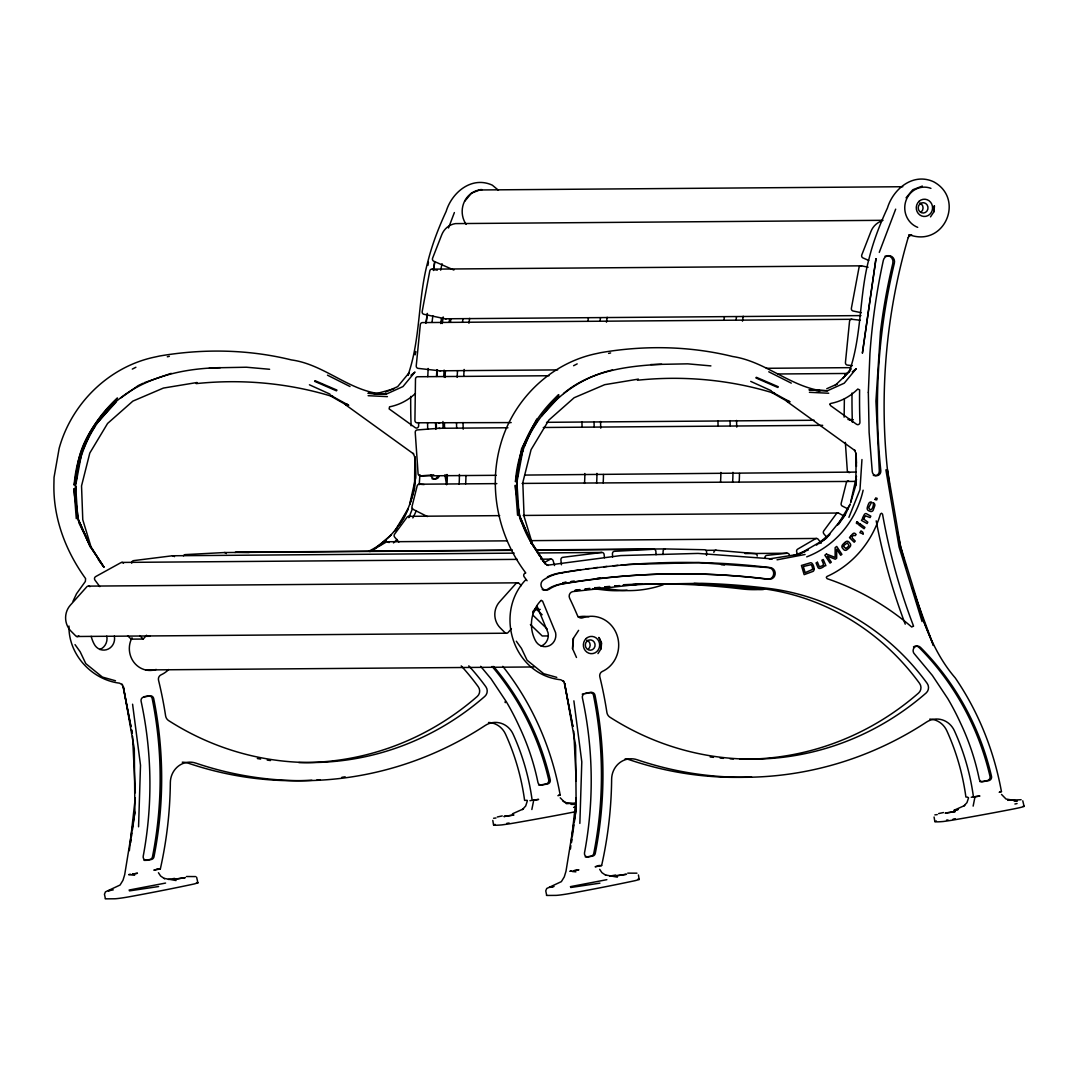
<?xml version="1.0" encoding="UTF-8"?>
<svg xmlns="http://www.w3.org/2000/svg" width="1078" height="1078" viewBox="0 0 1078 1078"><rect width="100%" height="100%" fill="white"/><g stroke="black" fill="none" stroke-linecap="round" stroke-linejoin="round"><path stroke-width="1.5" d="M850.717 502.442L855.838 485.181L856.134 453.326L856.471 463.19M844.128 417.159L844.37 398.927M663.051 554.456L663.118 551.168A2.304 2.169 89.6 0 1 665.328 548.918L704.473 549.753A2.304 2.169 89.6 0 1 706.602 552.111L706.548 555.399M138.563 826.799L140.504 765.245L132.581 704.217M579.856 823.417L581.797 761.863L573.873 700.835M427.777 376.694L428.155 368.46M516.726 486.596L516.375 492.929L518.868 513.195M419.248 484.642L419.908 474.63M436.482 376.424L436.913 369.808M861.955 459.538L859.988 489.614L848.912 517.359M527.25 801.183L525.673 806.021L522.264 809.645M968.543 797.801L966.966 802.638L963.557 806.25M572.661 648.565L573.456 638.311M601.012 647.528L601.362 642.96L598.896 637.421M601.093 648.835L601.551 643.067L599.206 637.812M933.791 211.854L934.276 205.763M934.451 205.858L934.006 211.638L930.503 216.88M855.838 485.181L856.431 479.198M129.36 850.65L135.289 797.76M570.464 848.925L570.841 845.61M571.205 842.309L576.218 797.68M76.08 482.028L78.222 464.416L81.739 452.733L75.986 483.604M130.64 842.78L131.085 839.56M131.529 836.339L131.988 833.119M132.432 829.898L134.898 812.192L134.305 748.819L123.296 686.511L130.95 726.585M426.255 322.16L427.427 313.819M433.504 270.457L434.677 262.116L433.477 270.389M571.475 842.605L571.933 839.385M572.378 836.164L573.941 824.899M574.385 821.679L576.178 808.81L575.598 745.424L564.589 683.115L572.849 726.397M425.877 323.346L427.306 313.415M427.939 265.377L428.438 262.183M134.898 812.192L124.698 874.662L122.986 880.281L120.076 885.025L105.442 891.87L104.458 894.228L105.361 898.58A13.812 0.768 -9.7 0 0 105.981 898.85L114.47 898.782A13.812 0.768 -9.7 0 0 130.465 896.559A171.537 9.581 -9.7 0 0 194.377 883.92L197.907 882.869L196.627 877.263M576.178 808.81L565.99 871.267L564.279 876.899L561.369 881.629L546.735 888.474L545.751 890.846L546.654 895.185A13.812 0.768 -9.7 0 0 547.274 895.454L555.763 895.387A13.812 0.768 -9.7 0 0 571.744 893.163A171.537 9.581 -9.7 0 0 635.67 880.537L639.187 879.486L638.419 874.945M409.694 504.14L415.569 478.093L414.841 456.722L414.558 488.563L409.896 504.261M850.623 502.388L856.498 476.328M875.269 499.464L875.7 497.928L877.155 498.373L876.724 499.922L874.784 499.464M835.059 385.479L849.248 371.897C862.036 335.514 859.018 295.682 869.097 258.437C873.423 241.041 879.931 224.251 887.45 208C893.271 188.731 913.241 172.399 933.602 181.764C964.985 198.675 944.759 246.7 910.344 235.112M873.423 502.874C873.935 505.272 871.509 513.209 868.747 508.007A8.031 7.586 89.6 0 1 869.07 506.889L871.644 502.159A2.412 2.277 89.6 0 0 869.717 502.375A2.614 2.466 89.6 0 0 868.881 503.278A9.635 9.096 89.6 0 0 868.194 504.787L867.642 506.323A9.635 9.096 89.6 0 0 867.224 507.94A2.614 2.466 89.6 0 0 867.291 509.193A2.412 2.277 89.6 0 0 868.652 510.729L870.323 511.403A2.412 2.277 89.6 0 0 872.304 511.201A2.614 2.466 89.6 0 0 873.153 510.312L874.81 505.649A2.614 2.466 89.6 0 0 874.73 504.383A2.412 2.277 89.6 0 0 873.423 502.874L872.937 502.874M531.845 809.524L533.529 801.156M973.138 806.128L974.808 797.76M448.515 227.984L454.377 212.555M879.271 252.373L895.67 209.159M408.858 517.669L412.551 508.412M82.386 451.224L89.595 434.636L94.945 426.362M524.339 446.332L530.875 431.24L537.114 421.606M408.319 508.762L403.873 518.329L399.251 524.932M838.697 524.178L845.152 514.947L850.246 504.019L837.552 525.215M73.034 601.174L76.538 593.722L85.364 581.446L85.593 578.59C65.933 551.424 53.334 518.761 53.9 484.844L54.048 477.365L59.155 448.354C71.633 403.091 109.457 366.156 155.758 356.872L159.557 356.023C203.163 348.558 248.371 349.299 291.397 359.917C325.731 364.539 351.347 393.537 386.167 394.157L402.956 386.584L414.976 372.045L410.987 375.265M536.804 419.019L521.577 448.717L515.459 481.785C517.696 448.111 533.88 417.146 558.768 394.629L551.559 402.66M409.114 373.15L407.969 375.279C420.743 338.91 417.725 299.078 427.804 261.833C432.13 244.436 438.638 227.647 446.157 211.396C451.978 192.113 471.962 175.795 492.309 185.16L498.413 190.227M849.248 371.897L850.973 368.703L842.969 378.391M394.561 531.427L408.117 508.816M600.891 649.05L597.98 653.605M908.188 237.564L909.724 235.22L908.633 236.486L911.665 234.856L908.633 234.883M96.724 423.614L113.891 403.63M395.559 530.201L397.405 527.573M525.458 580.072C493.778 613.638 513.344 674.68 560.776 679.773L563.794 681.471L563.242 680.797L564.293 682.873L572.822 726.37M578.616 630.347L573.253 638.526L572.472 648.471L576.487 657.486M541.641 415.677L551.909 403.159L559.549 396.34L541.884 415.785M845.152 514.947L825.398 538.96L819.091 543.608M408.683 373.298L397.674 386.625L385.466 392.136M464.766 201.195L471.504 193.137L481.057 189.472M906.059 197.813L912.796 189.755L922.35 186.076M127.608 635.697L131.166 639.133L143.253 639.052L146.554 635.225M532.95 612.843L536.251 609.03L542.153 614.756M511.403 628.797L508.048 632.557A2.304 2.169 89.6 0 1 504.962 632.638L500.232 627.895A18.42 17.396 89.6 0 1 499.572 601.847L516.012 583.481A2.304 2.169 89.6 0 1 519.097 583.387L521.348 585.65M532.788 611.617L537.235 606.658M97.276 422.819L116.06 402.161M386.247 540.226L379.065 546.074M829.669 534.728L825.398 538.96L799.014 554.227L794.661 555.628M373.958 549.564L391.247 534.931M816.491 545.131L830.073 533.637M852.28 371.87L856.269 368.663L844.249 383.189L827.459 390.762L809.228 389.872L827.459 390.762M492.794 820.425L493.562 824.953L495.058 824.374M934.074 817.03L934.855 821.571L936.351 820.978M120.925 397.849L138.186 385.614L143.239 383.216M563.538 393.51C590.515 370.63 627.571 365.968 661.636 364.256M557.919 795.699L560.237 795.052M999.198 792.303L1001.529 791.656M369.862 551.626L386.274 542.045A2.304 2.169 89.6 0 1 389.01 542.598M368.824 551.181C402.983 534.701 420.487 493.36 414.572 456.573L413.157 453.353L413.629 453.932L345.782 404.964M544.471 562.473L550.076 559.374A2.304 2.169 89.6 0 1 553.162 560.749L554.55 565.559M132.311 369.094L135.895 367.261M573.59 365.711L577.188 363.879M826.745 388.74L837.431 383.93M512.481 813.796L523.517 808.837M953.76 810.4L964.797 805.455M805.131 551.586L799.014 554.227L769.247 558.903L772.266 558.876L698.032 553.418L620.739 555.574L547.004 565.276M527.196 800.321L524.595 800.388A226.798 214.226 89.6 0 0 505.555 734.212A20.725 19.579 89.6 0 0 488.523 722.476M793.421 555.601L808.311 549.969M220.357 367.652C180.781 368.393 139.695 378.095 110.616 406.554C82.534 435.97 69.531 478.174 77.778 518.154L75.635 486.191L75.096 496.311L78.869 522.776L90.633 547.045L78.451 519.663M612.52 369.97C560.951 381.801 519.246 428.478 516.982 481.839L523.019 449.351C513.317 480.276 513.761 515.81 531.912 543.649L519.057 514.758L520.148 519.38L531.575 542.921M144.506 382.623L171.227 373.352M375.238 393.942L393.766 388.875M167.319 356.778L169.354 356.319M608.612 353.395L610.633 352.937M110.279 890.361L108.312 890.792L113.257 889.862M551.559 886.978L549.605 887.41L552.893 886.776M129.09 890.051L165.567 883.071M497.308 816.976L502.24 815.925M570.383 886.655L606.86 879.675M938.601 813.58L943.519 812.529M573.604 807.395L575.76 806.95M1014.897 804.013L1017.053 803.555M953.06 819.172L955.243 818.714M552.758 886.722L554.065 886.453M158.628 886.534L129.427 890.886M599.92 883.151L570.707 887.504M777.049 559.819L805.064 554.483M143.738 696.779L148.414 695.889A3.45 3.261 89.6 0 1 152.187 698.557A382.205 361.036 89.6 0 1 152.47 856.808A3.45 3.261 89.6 0 1 149.855 859.489L145.49 860.325A3.45 3.261 89.6 0 1 143.913 860.217M585.031 693.383L589.693 692.494A3.45 3.261 89.6 0 1 593.466 695.175A382.205 361.036 89.6 0 1 593.762 853.426A3.45 3.261 89.6 0 1 591.148 856.107L586.782 856.943A3.45 3.261 89.6 0 1 585.206 856.835M533.421 800.267L538.623 799.404L532.155 800.334A226.798 214.226 89.6 0 0 513.115 734.158A20.725 19.579 89.6 0 0 485.154 725.507A368.393 347.992 89.6 0 1 195.859 763.13A20.725 19.579 89.6 0 0 170.337 782.628A391.408 369.727 89.6 0 1 160.339 868.935L153.858 870.175L158.008 868.962M971.224 797.248L979.915 796.009L973.447 796.952A226.798 214.226 89.6 0 0 954.394 730.763A20.725 19.579 89.6 0 0 926.447 722.125A368.393 347.992 89.6 0 1 637.152 759.747A20.725 19.579 89.6 0 0 611.63 779.246A391.408 369.727 89.6 0 1 601.618 865.553L595.15 866.779L599.301 865.58M134.602 875.255L130.964 874.891M575.895 871.859L572.256 871.496M168.464 879.473L174.569 878.395M609.757 876.077L615.861 875.013M560.803 572.809L566.26 571.892M197.085 382.501L163.398 388.067L132.863 401.124L107.584 423.452L89.797 453.056L81.537 485.909L82.777 519.758L91.01 546.842L103.825 567.095L98.314 559.549M638.378 379.106L604.691 384.684L574.143 397.728L548.877 420.07L531.077 449.674L522.817 482.513L524.07 516.375L532.303 543.46L545.118 563.713L540.55 557.474M506.754 823.363L509.139 823.026M514.166 553.135L172.493 555.763L133.618 560.627A2.304 2.169 89.6 0 0 131.718 563.174M604.475 557.744L604.111 554.483A2.304 2.169 89.6 0 0 601.686 552.462L562.81 557.326A2.304 2.169 89.6 0 0 560.91 559.886L561.463 564.791M566.341 803.689L575.8 803.029M1007.634 800.307L1021.122 799.714M575.18 590.555L578.482 590.192M585.071 589.464L588.359 589.1M594.948 588.372L598.236 587.995M604.825 587.267L608.127 586.904M614.703 586.176L618.004 585.812M622.936 585.26L626.237 584.896M637.085 584.478L572.863 591.593A4.608 4.352 89.6 0 0 569.629 598.236A389.374 367.814 89.6 0 1 577.363 615.322A4.608 4.352 89.6 0 0 582.74 617.802A28.783 27.193 89.6 0 1 616.872 634.699A28.783 27.193 89.6 0 1 602.306 671.473A4.608 4.352 89.6 0 0 599.826 676.849A391.408 369.727 89.6 0 1 606.887 712.41A6.913 6.522 89.6 0 0 609.959 717.22A290.225 274.149 89.6 0 0 926.164 692.952A6.913 6.522 89.6 0 0 927.174 683.398A248.034 234.29 89.6 0 0 766.081 588.103A784.501 741.058 89.6 0 0 701.657 583.319L632.84 584.478M493.589 818.256L495.961 818M934.869 814.874L937.254 814.618M789.379 554.874A2.304 2.169 89.6 0 0 787.075 553.23L766.862 555.386A2.304 2.169 89.6 0 0 764.908 557.474M946.551 820.102L948.047 819.981M507.94 427.764L438.935 428.289L417.24 429.947A2.304 2.169 89.6 0 0 415.232 432.413L418.089 473.754A2.304 2.169 89.6 0 0 420.42 475.883L496.163 475.304M420.42 475.883L433.76 474.859M524.77 475.075L856.296 472.07M529.945 800.644L531.292 800.536M196.156 383.62C241.364 378.877 287.53 382.919 331.054 396.098M637.435 380.238C682.657 375.494 728.822 379.537 772.347 392.715M186.44 876.522L195.657 876.576M627.733 873.14L636.95 873.18M512.212 550.332L224.399 552.542L185.308 554.604A2.304 2.169 89.6 0 0 183.476 555.844M656.044 554.725L655.882 551.437A2.304 2.169 89.6 0 0 653.605 549.254L614.5 551.303A2.304 2.169 89.6 0 0 612.439 553.715L612.6 557.003M209.428 367.935L246.39 367.221L269.608 369.282M650.721 364.553L687.683 363.838L710.901 365.9M479.144 189.971L902.785 186.723M883.03 220.316L455.509 223.604A18.42 17.396 89.6 0 0 441.724 234.815L432.588 258.221A2.304 2.169 89.6 0 0 433.774 261.226L453.878 270.026M860.958 315.598L445.227 318.792L423.883 314.291A2.304 2.169 89.6 0 1 422.172 311.582L429.785 270.942A2.304 2.169 89.6 0 1 432.345 269.136L861.538 265.835L868.113 267.223M860.244 320.233L851.916 319.29L422.724 322.591A2.304 2.169 89.6 0 0 420.326 324.64L416.229 365.846A2.304 2.169 89.6 0 0 418.17 368.38L439.797 370.805L557.622 369.902M766.323 368.299L850.475 367.652M548.971 375.737L417.685 376.748A2.304 2.169 89.6 0 0 415.488 379.025L414.922 420.46A2.304 2.169 89.6 0 0 417.078 422.792L511.188 422.589M777.871 373.985L846.89 373.46A2.304 2.169 89.6 0 0 844.68 375.723M546.546 422.32L814.159 420.258M849.504 419.989L852.873 419.962M543.285 427.494L822.689 425.338M427.4 516.564L413.13 509.368A2.304 2.169 89.6 0 1 411.958 506.7L417.159 485.922A2.304 2.169 89.6 0 1 419.409 484.211L496.837 483.618M522.089 483.416L854.921 481.408M408.805 516.335L499.693 515.634M523.248 515.446L837.997 513.034M387.245 541.762L506.741 540.846M530.309 540.657L816.437 538.461M235.044 552.502A2.304 2.169 89.6 0 1 236.136 552.219L512.171 550.09M535.726 549.915L665.328 548.918M535.779 550.157L653.605 549.254M706.09 550.332L716.196 550.252L755.22 553.62A2.304 2.169 89.6 0 1 757.201 556.1M537.733 552.96L601.686 552.462M744.992 553.553L787.075 553.23M121.801 562.42L517.332 559.374M540.9 559.199L550.993 559.118M88.908 586.122L518.1 582.821M535.685 609.461L540.226 609.42M76.754 636.505L505.959 633.217M145.53 636.316L150.058 636.289M548.271 635.939L542.221 635.98L530.403 624.526M145.543 669.937L533.88 666.959M571.138 804.363L576.097 804.323L564.737 802.409L560.237 797.814M1014.075 800.967L1017.376 800.941L1006.03 799.027L1001.529 794.432M157.307 868.962L160.339 868.935M598.6 865.567L601.618 865.553M847.941 419.531L852.967 419.611M236.136 552.219L249.18 552.488M694.097 583.373L758.521 588.157A248.034 234.29 89.6 0 1 919.615 683.465A6.913 6.522 89.6 0 1 918.604 693.006A290.225 274.149 89.6 0 1 740.06 759.168M816.518 390.559L819.347 390.681M815.534 390.479L820.506 390.721M809.416 392.298L828.712 393.241M386.167 394.157L367.935 393.254L378.257 393.915M374.255 393.874L377.569 394.036M368.124 395.693L387.42 396.637M721.182 564.697L724.51 564.939M419.409 484.211L424.139 484.574M999.899 791.845L1001.408 791.414C994.024 750.894 978.541 711.925 955.243 677.9C935.677 655.303 925.086 627.14 915.99 599.085M558.606 795.241L560.129 794.796C551.68 748.172 532.316 703.489 502.779 666.339M852.361 365.644L847.362 365.092A2.304 2.169 89.6 0 1 845.435 362.558L849.531 321.338A2.304 2.169 89.6 0 1 851.916 319.29M605.566 874.999L617.371 877.142M164.274 878.395L176.078 880.537M861.295 312.728L853.089 311.003A2.304 2.169 89.6 0 1 851.377 308.295L858.991 267.64A2.304 2.169 89.6 0 1 861.538 265.835M432.345 269.136L437.264 270.174M967.828 797.181L965.888 797.006A226.798 214.226 89.6 0 0 946.848 730.83A20.725 19.579 89.6 0 0 929.815 719.093M819.549 390.532C788.544 384.994 764.356 361.278 732.69 356.522C689.664 345.917 644.455 345.162 600.85 352.641L597.05 353.476C550.75 362.76 512.912 399.709 500.448 444.971C488.145 488.644 498.44 537.033 525.781 572.957M556.774 677.361L543.689 673.696L527.075 660.221L521.456 648.39L516.322 641.235M115.481 680.757L102.397 677.078L85.795 663.617L80.163 651.772L75.029 644.617M548.23 565.505L545.549 563.929L530.955 542.301L539.782 556.248M756.325 377.287L778.262 386.746M315.032 380.669L336.969 390.128M755.907 377.933L777.804 387.474M314.614 381.329L336.511 390.856M868.72 260.445L862.966 257.925A2.304 2.169 89.6 0 1 861.794 254.92L870.916 231.514A18.42 17.396 89.6 0 1 881.777 220.99M750.719 381.396L771.282 390.735M309.426 384.792L329.989 394.13M768.762 371.789L791.292 383.135M848.036 508.951L842.322 506.081A2.304 2.169 89.6 0 1 841.163 503.413L846.351 482.621A2.304 2.169 89.6 0 1 848.615 480.909M327.469 375.171L350.013 386.517M771.888 391.813L774.732 393.322M330.596 395.208L333.439 396.717M772.832 392.5L790.012 401.919L787.856 400.531M843.171 515.594L838.967 513.29A2.304 2.169 89.6 0 0 836.245 513.923L823.767 530.875A2.304 2.169 89.6 0 0 823.861 533.812L827.001 537.572M331.539 395.895L348.72 405.315L346.577 403.913M771.781 392.5L788.274 401.932L786.105 400.544M330.501 395.895L346.995 405.328L344.812 403.927M562.676 800.752L566.705 803.191M605.903 875.363L601.901 872.641L599.705 869.34M164.611 878.759L160.622 876.023L158.426 872.722M787.061 401.568L854.908 450.55L854.45 449.957L855.865 453.178L856.471 466.424M533.031 615.269L547.22 629.013M139.709 635.602L143.253 639.052M1022.766 800.806L1024.1 806.384A18.42 1.024 -9.7 0 1 1013.307 809.012A171.537 9.581 -9.7 0 1 950.944 820.412L943.277 821.503A48.348 2.695 -9.7 0 1 934.855 821.571M398.847 542.126L394.656 537.114A2.304 2.169 89.6 0 1 394.575 534.176L407.053 517.211A2.304 2.169 89.6 0 1 409.761 516.591M480.64 666.312L491.042 678.79L506.444 701.926A257.305 243.049 89.6 0 1 519.34 726.72A236.001 222.93 89.6 0 1 537.935 782.399A3.45 3.261 89.6 0 0 541.695 785.067L547.637 783.935A3.45 3.261 89.6 0 0 550.225 779.704A264.649 249.988 89.6 0 0 493.603 666.433M821.22 543.177L818.202 539.296A2.304 2.169 89.6 0 0 815.48 538.744L797.693 549.12A2.304 2.169 89.6 0 0 796.682 551.855L797.666 555.035M545.387 563.74L540.752 557.555M527.075 580.732L524.151 576.784A2.304 2.169 89.6 0 1 524.851 573.321M102.383 564.845L89.663 545.684L104.094 567.136M99.836 586.648L94.945 580.072A2.304 2.169 89.6 0 1 95.646 576.609L120.884 562.676A2.304 2.169 89.6 0 1 123.498 563.174M530.955 542.301L545.549 563.929M504.935 701.94L505.339 702.64M90.296 546.303L78.142 519.69M520.849 518.761L531.508 543.662M79.556 522.143L89.582 545.576M536.857 605.647L548.055 632.746A11.508 10.874 89.6 0 1 541.075 646.099M912.419 588.345L933.4 645.452L923.455 620.632L900.561 546.398L897.489 532.182M922.067 621.561L899.079 547.004L885.887 469.833M904.253 560.398L900.561 546.398L887.423 469.563A571.987 540.307 89.6 0 1 908.107 237.807M905.075 563.511L906.302 568.187M130.896 726.545L123 686.268L121.962 684.18L122.501 684.867L119.483 683.156C91.576 679.706 68.399 654.4 68.952 626.035M444.877 474.859L446.561 484.709M887.423 469.563L889.417 484.116M889.849 487.35L890.293 490.584M446.359 474.563L446.804 477.797M515.89 492.808L515.284 485.262L517.575 515.271M74.598 496.19L73.991 488.657L76.295 518.653M845.341 442.344L847.295 470.453A2.304 2.169 89.6 0 0 849.612 472.582M516.914 482.809L518.949 513.168M573.765 731.207L576.204 781.078M132.554 736.261L135.316 792.788M435.525 422.751L435.849 429.367M427.562 422.63L427.696 429.192M439.905 422.846A2.304 2.169 89.6 0 1 438.813 423.142M438.935 428.289A2.304 2.169 89.6 0 1 440.04 428.518M446.346 318.711A2.304 2.169 89.6 0 1 445.227 318.792M172.493 555.763A2.304 2.169 89.6 0 1 174.488 556.666M440.915 370.63A2.304 2.169 89.6 0 1 439.797 370.805M89.892 586.688A2.304 2.169 89.6 0 0 86.819 586.769L70.366 605.149A18.42 17.396 89.6 0 0 71.027 631.182L75.77 635.939A2.304 2.169 89.6 0 0 78.842 635.858M713.852 552.354A2.304 2.169 89.6 0 1 716.196 550.252M224.399 552.542A2.304 2.169 89.6 0 1 226.34 553.593M733.431 758.979A290.225 274.149 89.6 0 1 730.102 758.818M723.446 758.36A290.225 274.149 89.6 0 1 720.117 758.063M713.474 757.362A290.225 274.149 89.6 0 1 710.159 756.945M905.237 624.175A584.869 552.475 89.6 0 1 876.198 520.849M852.375 422.36A625.766 591.108 89.6 0 1 852.011 393.039M751.528 776.982A368.393 347.992 89.6 0 1 629.592 759.801A20.725 19.579 89.6 0 0 625.119 758.872M562.864 582.726A793.718 749.749 89.6 0 1 566.125 582.214M571.003 581.473A793.718 749.749 89.6 0 1 574.278 581.002M578.091 616.993A28.783 27.193 89.6 0 1 588.871 616.805M721.074 563.767A806.425 761.755 89.6 0 1 724.403 563.969M736.058 564.818A806.425 761.755 89.6 0 1 739.387 565.101M562.743 582.969A793.718 749.749 89.6 0 1 566.004 582.457M597.05 578.28A793.718 749.749 89.6 0 1 600.325 577.916M582.255 694.192A3.45 3.261 89.6 0 1 583.467 693.68M873.301 475.344A4.555 4.299 89.6 0 0 879.298 470.682L875.929 401.151L880.47 331.687A580.26 548.109 89.6 0 1 892.139 266.212L892.827 263.315A6.01 5.673 89.6 0 0 884.984 256.241M547.435 576.824A49.049 46.341 89.6 0 1 559.442 573.038M567.904 571.623A806.425 761.755 89.6 0 1 581.055 569.629M586.001 568.941A806.425 761.755 89.6 0 1 589.289 568.51M594.234 567.877A806.425 761.755 89.6 0 1 597.535 567.473M603.815 566.759A806.425 761.755 89.6 0 1 606.954 566.422M613.234 565.788A806.425 761.755 89.6 0 1 617.95 565.344M621.103 565.074A806.425 761.755 89.6 0 1 628.959 564.441L698.948 562.622L768.803 567.621A5.835 5.511 89.6 0 1 773.667 574.075A5.835 5.511 89.6 0 1 767.563 579.209A793.718 749.749 89.6 0 0 560.776 584.02A37.986 35.884 89.6 0 0 547.462 589.329A5.525 5.228 89.6 0 1 542.234 589.531M913.484 646.894A4.608 4.352 89.6 0 1 918.982 647.406A264.649 249.988 89.6 0 1 989.995 776.322A3.45 3.261 89.6 0 1 987.408 780.553L981.479 781.685A3.45 3.261 89.6 0 1 979.835 781.55M917.701 227.35A20.725 19.579 89.6 0 1 905.897 200.831A20.725 19.579 89.6 0 1 930.934 188.354M586.917 640.211A5.174 4.891 89.6 0 1 588.426 649.05M919.817 203.014A5.174 4.891 89.6 0 1 921.326 211.854M863.141 490.194A94.082 88.881 89.6 0 1 806.708 556.854M637.826 879.23A48.348 2.695 -9.7 0 1 639.187 879.486M1023.305 806.007A53.833 3.005 -9.7 0 1 1024.1 806.384M603.451 474.509A117.421 110.926 89.6 0 1 603.168 482.863M600.742 428.155A571.017 539.377 89.6 0 1 600.554 421.511M606.456 322.201A571.017 539.377 89.6 0 1 607.17 317.269M596.929 473.404A110.522 104.391 89.6 0 1 596.592 483.294M584.828 473.498A110.522 104.391 89.6 0 1 584.492 483.389M594.167 426.713A577.916 545.913 89.6 0 1 594.032 421.673M600.001 321.163A577.916 545.913 89.6 0 1 600.486 317.835M582.08 426.807A577.916 545.913 89.6 0 1 581.931 421.767M587.914 321.244A577.916 545.913 89.6 0 1 588.399 317.929M763.453 589.531A117.421 110.926 89.6 0 1 753.643 588.817A783.989 740.559 89.6 0 0 624.593 585.273M764.585 589.127A117.421 110.926 89.6 0 1 741.556 588.911A783.989 740.559 89.6 0 0 648.929 583.953M624.081 584.707A783.989 740.559 89.6 0 1 642.299 584.06M575.113 590.259A783.989 740.559 89.6 0 1 580.045 589.612M584.977 588.979A783.989 740.559 89.6 0 1 589.922 588.399M594.867 587.847A783.989 740.559 89.6 0 1 599.813 587.321M604.771 586.85A783.989 740.559 89.6 0 1 609.73 586.405M614.676 585.987A783.989 740.559 89.6 0 1 619.634 585.61M466.127 224.372A21.87 20.657 89.6 0 1 464.268 201.882A21.87 20.657 89.6 0 1 482.176 189.634M465.925 475.573A117.421 110.926 89.6 0 1 465.642 483.914M463.217 429.206A571.017 539.377 89.6 0 1 463.028 422.563M463.742 376.087A571.017 539.377 89.6 0 1 464.133 369.458M468.93 323.252A571.017 539.377 89.6 0 1 469.658 318.333M459.403 474.455A110.522 104.391 89.6 0 1 459.066 484.345M447.316 474.549A110.522 104.391 89.6 0 1 446.966 484.44M456.641 427.777A577.916 545.913 89.6 0 1 456.506 422.724M457.139 377.367A577.916 545.913 89.6 0 1 457.517 370.657M462.475 322.214A577.916 545.913 89.6 0 1 462.961 318.886M444.554 427.858A577.916 545.913 89.6 0 1 444.405 422.819M445.052 377.462A577.916 545.913 89.6 0 1 445.43 370.751M450.388 322.309A577.916 545.913 89.6 0 1 450.873 318.98M156.229 669.438A21.87 20.657 89.6 0 1 133.928 662.323A21.87 20.657 89.6 0 1 132.028 637.758M739.468 473.471A117.421 110.926 89.6 0 1 739.171 481.812M663.213 584.775A117.421 110.926 89.6 0 1 616.117 589.868A783.989 740.559 89.6 0 0 594.679 587.631M736.746 427.104A571.017 539.377 89.6 0 1 736.557 420.46M742.472 321.15A571.017 539.377 89.6 0 1 743.187 316.231M627.059 590.192A117.421 110.926 89.6 0 1 604.03 589.962A783.989 740.559 89.6 0 0 592.496 588.669M732.932 472.353A110.522 104.391 89.6 0 1 732.595 482.243M720.845 472.447A110.522 104.391 89.6 0 1 720.508 482.338M730.183 425.675A577.916 545.913 89.6 0 1 730.035 420.622M736.018 320.112A577.916 545.913 89.6 0 1 736.503 316.797M718.083 425.77A577.916 545.913 89.6 0 1 717.948 420.716M723.931 320.206A577.916 545.913 89.6 0 1 724.403 316.878M270.524 760.542A290.225 274.149 89.6 0 1 267.209 760.098M260.62 759.087A290.225 274.149 89.6 0 1 257.332 758.521M298.781 762.564A290.225 274.149 89.6 0 0 477.311 696.401A6.913 6.522 89.6 0 0 478.322 686.848A248.034 234.29 89.6 0 0 461.222 665.894M114.322 636.087A11.508 10.874 89.6 0 1 93.975 643.714A33.27 31.424 89.6 0 1 91.185 636.33M411.095 425.756A625.766 591.108 89.6 0 1 410.718 396.421M418.547 422.603A625.766 591.108 89.6 0 0 418.655 425.689A2.304 2.169 89.6 0 1 415.259 427.683L389.131 408.899L389.549 406.81A56.312 53.186 89.6 0 0 415.407 393.457M106.762 636.141A11.508 10.874 89.6 0 1 99.782 649.495M311.892 780.283A368.393 347.992 89.6 0 1 188.313 763.197A20.725 19.579 89.6 0 0 182.276 762.2M345.176 776.807A368.393 347.992 89.6 0 1 341.861 777.305M320.233 779.731A368.393 347.992 89.6 0 1 316.892 779.973M468.782 665.84A248.034 234.29 89.6 0 1 485.882 686.794A6.913 6.522 89.6 0 1 484.871 696.334A290.225 274.149 89.6 0 1 168.667 720.616A6.913 6.522 89.6 0 1 165.594 715.805A391.408 369.727 89.6 0 0 158.533 680.231A4.608 4.352 89.6 0 1 161.026 674.855A28.783 27.193 89.6 0 0 168.761 669.505M439.177 476.382A4.555 4.299 89.6 0 1 430.971 475.061M440.713 323.521A580.26 548.109 89.6 0 1 441.428 318.576M492.094 666.447A264.649 249.988 89.6 0 1 548.702 779.717A3.45 3.261 89.6 0 1 546.128 783.935L540.186 785.067A3.45 3.261 89.6 0 1 538.542 784.932M437.668 476.395A4.555 4.299 89.6 0 1 432.009 478.726M436.401 427.737A580.274 548.123 89.6 0 1 436.28 422.751M437.048 376.357A580.274 548.123 89.6 0 1 437.439 369.727M442.223 323.521A580.274 548.123 89.6 0 1 443.193 316.932M432.022 322.349A616.441 582.295 89.6 0 1 432.871 315.787M440.673 270.174A616.441 582.295 89.6 0 1 442.061 263.719M443.112 428.182A571.987 540.307 89.6 0 1 442.937 421.525M443.732 376.707A571.987 540.307 89.6 0 1 444.123 370.064M449.203 322.147A571.987 540.307 89.6 0 1 449.688 318.872M416.337 510.608A94.082 88.881 89.6 0 1 412.834 517.939M397.095 539.445A94.082 88.881 89.6 0 1 393.483 542.921M196.546 882.612A48.348 2.695 -9.7 0 1 197.907 882.869M493.562 824.953A48.348 2.695 -9.7 0 0 501.998 824.886L509.665 823.808A171.537 9.581 -9.7 0 0 572.027 812.408A18.42 1.024 -9.7 0 0 575.194 811.761M868.342 392.352L869.111 432.372L872.264 471.679A4.555 4.299 89.6 0 0 877.007 475.681A4.555 4.299 89.6 0 0 880.807 470.682A580.274 548.123 89.6 0 1 893.649 266.199L894.336 263.301A6.01 5.673 89.6 0 0 890.28 255.863A6.01 5.673 89.6 0 0 883.34 260.337A616.441 582.295 89.6 0 0 869.946 353.544L868.342 392.352M843.441 546.384L845.853 548.594A17.396 16.439 89.6 0 0 848.965 545.643L847.402 542.867L844.532 544.929A8.031 7.586 89.6 0 0 843.629 545.94L843.441 546.384M814.092 569.251L814.079 569.521A2.412 2.277 89.6 0 1 813.189 571.327L804.161 574.655L801.426 565.465L810.643 562.743A2.412 2.277 89.6 0 1 812.34 563.686L812.502 563.902A8.934 8.435 89.6 0 1 814.092 569.251M863.815 519.165L867.817 522.143L867.103 523.558L861.443 520.364L862.413 519.084A3.207 3.032 89.6 0 1 862.629 517.885A8.031 7.586 89.6 0 1 862.966 517.117L863.828 515.405A8.031 7.586 89.6 0 1 864.233 514.691A3.207 3.032 89.6 0 1 864.96 513.883A1.604 1.523 89.6 0 1 866.564 513.775L870.822 516.173L870.108 517.588L865.378 515.769A6.428 6.077 89.6 0 0 865.162 516.16L864.3 517.871A6.428 6.064 89.6 0 0 863.815 519.165M812.569 569.44L805.145 572.647L803.326 566.516L811.141 564.656A7.33 6.926 89.6 0 1 812.569 569.44M415.582 351.576L415.124 354.851L415.609 351.522M875.956 258.733L862.413 353.045L875.956 258.733M77.751 464.173L74.166 485.167C76.417 451.493 92.587 420.541 117.475 398.025C99.378 416.539 82.063 437.924 77.751 464.173M830.047 404.061L830.424 405.517L856.538 424.287A2.304 2.169 89.6 0 0 859.934 422.306A625.766 591.108 89.6 0 1 859.611 389.886L857.778 389.037A56.312 53.186 89.6 0 1 830.828 403.428L830.047 404.061M913.47 626.17L911.692 627.005A273.866 258.693 89.6 0 0 827.055 578.657L826.314 577.336L826.947 576.501A100.739 95.16 89.6 0 0 880.443 514.031L881.548 513.236L882.545 514.166A584.869 552.475 89.6 0 0 913.389 625.671L913.47 626.17M863.128 533.947L859.894 532.68L860.999 530.861L862.508 531.912A2.399 2.264 89.6 0 1 863.128 533.947M857.118 521.739L856.269 523.059L857.522 523.975L858.371 522.655L857.118 521.739M859.624 523.558L858.775 524.878L864.071 528.719L864.92 527.398L859.624 523.558M850.529 536.44L849.491 537.612L854.194 542.234L855.218 541.062L852.226 537.976A1.604 1.523 89.6 0 1 852.455 536.494A6.414 6.064 89.6 0 1 852.86 535.982L853.264 535.523A6.428 6.064 89.6 0 1 853.574 535.2L855.11 535.699L856.148 534.526L855.204 533.597A1.604 1.523 89.6 0 0 853.614 533.273A3.207 3.032 89.6 0 0 852.725 533.853A8.031 7.586 89.6 0 0 852.146 534.432A25.98 24.538 89.6 0 0 851.566 535.092A8.031 7.586 89.6 0 0 851.243 535.537A3.207 3.032 89.6 0 0 850.731 536.642L850.529 536.44M844.667 542.638L843.522 543.73A9.635 9.096 89.6 0 0 842.43 544.956A2.614 2.466 89.6 0 0 841.945 546.101A2.412 2.277 89.6 0 0 842.484 548.136L843.67 549.537A2.412 2.291 89.6 0 0 845.516 550.332A2.614 2.466 89.6 0 0 846.661 549.955A19 17.949 89.6 0 0 850.165 546.627A2.614 2.466 89.6 0 0 850.65 545.481A2.412 2.277 89.6 0 0 850.111 543.447L848.925 542.045A2.412 2.277 89.6 0 0 847.079 541.25A2.614 2.466 89.6 0 0 845.934 541.628A9.635 9.096 89.6 0 0 844.667 542.638M826.422 554.038L824.845 555.197L830.047 563.107L831.286 562.19L827.271 556.086L835.302 559.226L836.663 558.229L836.663 549.16L840.678 555.264L841.918 554.348L836.717 546.452L835.14 547.611L835.14 557.447L826.422 554.038M541.237 600.433L540.779 600.716A33.27 31.424 89.6 0 0 535.267 640.319A11.508 10.874 89.6 0 0 555.601 632.692L542.544 601.066L541.237 600.433M817.434 562.271L816.046 562.932L817.892 567.284A2.008 1.9 89.6 0 0 819.859 568.456A10.591 10.012 89.6 0 0 823.767 566.597A2.021 1.913 89.6 0 0 824.279 565.829L825.896 565.707L823.269 559.509L821.881 560.169L823.255 563.417A1.604 1.523 89.6 0 1 822.986 565.168A3.261 3.072 89.6 0 1 822.015 565.896L819.428 566.812L817.434 562.271M176.347 878.92L175.202 879.244L185.241 877.64L176.347 878.92M505.03 816.248L503.898 816.585L513.936 814.981L505.03 816.248M617.64 875.525L616.495 875.862L626.534 874.258L617.64 875.525M946.322 812.866L945.177 813.189L955.229 811.586L946.322 812.866M957.992 809.524L954.838 810.144L958.113 809.524M149.923 695.876L143.697 697.062A3.45 3.261 89.6 0 0 141.097 701.226A371.411 350.849 89.6 0 1 143.212 856.242A3.45 3.261 89.6 0 0 146.999 860.311L151.365 859.489A3.45 3.261 89.6 0 0 153.979 856.794A382.205 361.036 89.6 0 0 153.696 698.557A3.45 3.261 89.6 0 0 149.923 695.876M591.202 692.48L584.99 693.666A3.45 3.261 89.6 0 0 582.389 697.83A371.411 350.849 89.6 0 1 584.505 852.86A3.45 3.261 89.6 0 0 588.292 856.929L592.657 856.094A3.45 3.261 89.6 0 0 595.272 853.412A382.205 361.036 89.6 0 0 594.975 695.162A3.45 3.261 89.6 0 0 591.202 692.48M137.391 873.274L132.473 874.11L137.391 873.274M988.917 780.539L982.988 781.671A3.45 3.261 89.6 0 1 979.215 779.003A236.001 222.93 89.6 0 0 960.633 723.325A257.305 243.049 89.6 0 0 947.737 698.544L932.335 675.407L914.643 654.184A4.608 4.352 89.6 0 1 914.238 647.582A4.608 4.352 89.6 0 1 920.504 647.393A264.649 249.988 89.6 0 1 991.504 776.322A3.45 3.261 89.6 0 1 988.917 780.539M578.684 869.879L573.752 870.728L578.684 869.879M561.8 572.89L560.951 573.038A49.049 46.341 89.6 0 0 543.406 579.951A5.525 5.228 89.6 0 0 541.762 587.577A5.525 5.228 89.6 0 0 548.971 589.316A37.986 35.884 89.6 0 1 562.298 584.006A793.718 749.749 89.6 0 1 769.072 579.196A5.835 5.511 89.6 0 0 775.176 574.075A5.835 5.511 89.6 0 0 770.312 567.607A806.425 761.755 89.6 0 0 567.769 571.879L561.8 572.89M130.478 874.447L128.848 874.635L130.478 874.447M571.771 871.051L570.127 871.24L571.771 871.051M132.163 732.986L131.529 729.766L132.163 733M586.243 638.445A8.637 8.152 89.6 0 0 588.763 653.174A8.637 8.152 89.6 0 0 599.543 643.512A8.637 8.152 89.6 0 0 586.243 638.445M587.052 641.1A5.174 4.891 89.6 0 0 588.561 649.926A5.174 4.891 89.6 0 0 595.029 644.132A5.174 4.891 89.6 0 0 587.052 641.1M919.143 201.249A8.637 8.152 89.6 0 0 921.663 215.964A8.637 8.152 89.6 0 0 932.443 206.316A8.637 8.152 89.6 0 0 919.143 201.249M919.952 203.904A5.174 4.891 89.6 0 0 921.461 212.73A5.174 4.891 89.6 0 0 927.929 206.936A5.174 4.891 89.6 0 0 919.952 203.904"/></g></svg>
